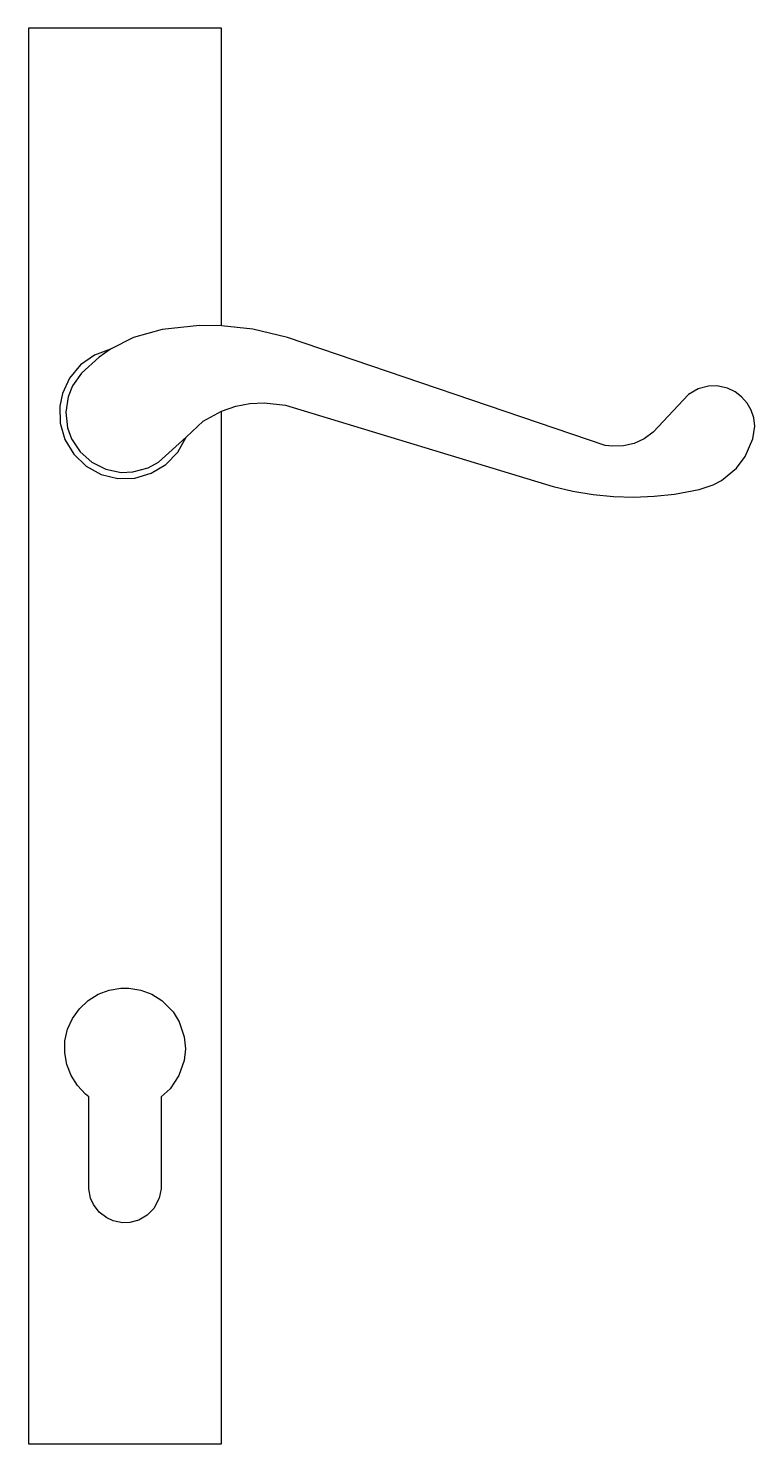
# Model space of a CAD drawing. Extents: x 20 to 125, y -57 to 148.
import ezdxf

# ---------------------------------------------------------------- set-up
doc = ezdxf.new("R2010")
doc.units = 0
doc.layers.get('0').update_dxf_attribs({"linetype": 'CONTINUOUS'})

msp = doc.modelspace()

# ---------------------------------------------------------------- linework, layer by layer
for p, q in [((48.06, 147.55), (20.06, 147.55)), ((20.06, 147.55), (20.06, -57.45)), ((48.06, 104.47), (48.06, 147.55)), ((35.29, 102.76), (31.97, 101.07)), ((39.43, 103.95), (35.29, 102.76)), ((44.86, 104.49), (39.43, 103.95)), ((48.06, 104.47), (44.86, 104.49)), ((52.6, 104), (48.06, 104.47)), ((57.62, 102.76), (52.6, 104)), ((103.61, 87.15), (57.62, 102.76)), ((31.97, 101.07), (29.65, 100.22)), ((31.97, 101.07), (30.31, 99.92)), ((27.62, 98.79), (26.04, 96.89)), ((29.65, 100.22), (27.62, 98.79)), ((30.31, 99.92), (27.75, 97.62)), ((26.04, 96.89), (24.99, 94.65)), ((27.75, 97.62), (26.45, 95.77)), ((24.99, 94.65), (24.61, 92.83)), ((26.45, 95.77), (25.82, 94.19)), ((115.69, 94.53), (110.57, 89.05)), ((117.07, 95.32), (115.69, 94.53)), ((118.6, 95.72), (117.07, 95.32)), ((119.79, 95.75), (118.6, 95.72)), ((121.34, 95.41), (119.79, 95.75)), ((122.42, 94.9), (121.34, 95.41)), ((123.37, 94.18), (122.42, 94.9)), ((24.61, 92.83), (24.67, 90.35)), ((25.82, 94.19), (25.48, 91.95)), ((48.06, 92.09), (50.11, 92.8)), ((50.11, 92.8), (52.15, 93.19)), ((52.15, 93.19), (54.23, 93.32)), ((54.23, 93.32), (57.33, 92.99)), ((57.33, 92.99), (96.08, 81.21)), ((124.16, 93.28), (123.37, 94.18)), ((124.75, 92.25), (124.16, 93.28)), ((24.67, 90.35), (25.36, 87.98)), ((25.48, 91.95), (25.74, 89.7)), ((42.9, 88.32), (45.39, 90.66)), ((45.39, 90.66), (48.06, 92.09)), ((48.06, -57.45), (48.06, 92.09)), ((125.12, 91.12), (124.75, 92.25)), ((125.27, 89.93), (125.12, 91.12)), ((25.74, 89.7), (26.32, 88.09)), ((38.89, 84.72), (42.9, 88.32)), ((41.7, 86.16), (42.9, 88.32)), ((110.57, 89.05), (109.28, 88.11)), ((125, 88.07), (125.27, 89.93)), ((25.36, 87.98), (26.64, 85.86)), ((26.32, 88.09), (27.56, 86.2)), ((27.56, 86.2), (29.26, 84.69)), ((39.98, 84.37), (41.7, 86.16)), ((104.67, 87.01), (103.61, 87.15)), ((106.27, 87.07), (104.67, 87.01)), ((107.82, 87.44), (106.27, 87.07)), ((109.28, 88.11), (107.82, 87.44)), ((123.89, 85.51), (125, 88.07)), ((26.64, 85.86), (28.43, 84.15)), ((28.43, 84.15), (30.6, 82.95)), ((29.26, 84.69), (31.29, 83.68)), ((37.4, 83.9), (38.89, 84.72)), ((37.86, 83.1), (39.98, 84.37)), ((122.62, 83.83), (123.89, 85.51)), ((30.6, 82.95), (33, 82.36)), ((31.29, 83.68), (33.51, 83.24)), ((33, 82.36), (35.48, 82.41)), ((33.51, 83.24), (35.21, 83.3)), ((35.21, 83.3), (37.4, 83.9)), ((35.48, 82.41), (37.86, 83.1)), ((119.23, 81.41), (120.46, 82.06)), ((120.46, 82.06), (122.62, 83.83)), ((96.08, 81.21), (98.95, 80.52)), ((98.95, 80.52), (101.86, 80.02)), ((101.86, 80.02), (104.8, 79.73)), ((110.7, 79.77), (113.64, 80.1)), ((113.64, 80.1), (117.23, 80.76)), ((117.23, 80.76), (119.23, 81.41)), ((104.8, 79.73), (107.75, 79.65)), ((107.75, 79.65), (110.7, 79.77)), ((30.17, 7.64), (31.78, 8.25)), ((31.78, 8.25), (33.48, 8.53)), ((33.48, 8.53), (34.63, 8.53)), ((34.63, 8.53), (36.33, 8.25)), ((36.33, 8.25), (37.94, 7.64)), ((27.46, 5.55), (28.71, 6.73)), ((28.71, 6.73), (30.17, 7.64)), ((37.94, 7.64), (39.4, 6.73)), ((39.4, 6.73), (41.02, 5.1)), ((25.75, 2.57), (26.46, 4.14)), ((26.46, 4.14), (27.46, 5.55)), ((41.02, 5.1), (41.92, 3.63)), ((25.37, 0.89), (25.75, 2.57)), ((41.92, 3.63), (42.65, 1.46)), ((25.33, -0.83), (25.37, 0.89)), ((42.65, 1.46), (42.81, -0.26)), ((25.62, -2.53), (25.33, -0.83)), ((42.62, -1.97), (41.87, -4.14)), ((42.81, -0.26), (42.62, -1.97)), ((26.24, -4.14), (25.62, -2.53)), ((27.17, -5.59), (26.24, -4.14)), ((28.36, -6.84), (27.17, -5.59)), ((40.58, -6.03), (39.31, -7.2)), ((41.87, -4.14), (40.58, -6.03)), ((28.81, -7.2), (28.36, -6.84)), ((28.82, -20.54), (28.81, -7.2)), ((39.31, -7.2), (39.29, -20.54)), ((29.08, -21.89), (28.82, -20.54)), ((29.51, -22.82), (29.08, -21.89)), ((39.03, -21.89), (38.22, -23.39)), ((39.29, -20.54), (39.03, -21.89)), ((30.34, -23.91), (29.51, -22.82)), ((31.43, -24.74), (30.34, -23.91)), ((37.25, -24.36), (36.06, -25.05)), ((38.22, -23.39), (37.25, -24.36)), ((32.37, -25.17), (31.43, -24.74)), ((33.71, -25.44), (32.37, -25.17)), ((34.74, -25.4), (33.71, -25.44)), ((36.06, -25.05), (34.74, -25.4)), ((20.06, -57.45), (48.06, -57.45))]:
    msp.add_line(p, q)

doc.saveas('drawing.dxf')
